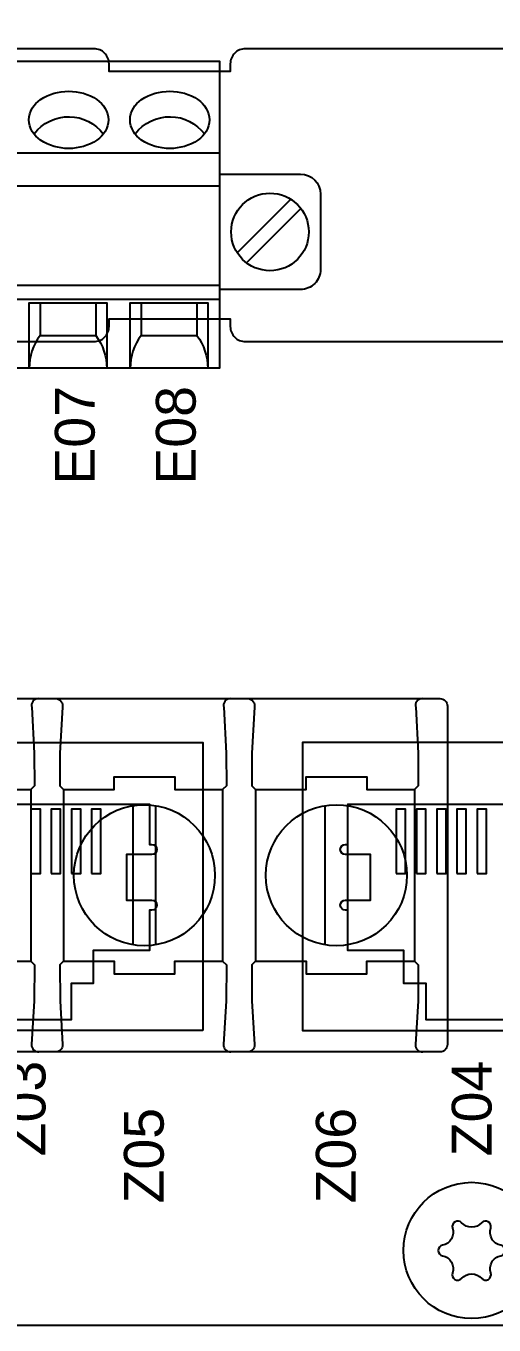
# Model space of a CAD drawing. Extents: x 0.3 to 23.7, y 0.2 to 17.8.
# Drawn here: x 19.421 to 20.347, y 1.569 to 4.142 of the extents above; entities that cross this region are included whole.
import ezdxf

# ---------------------------------------------------------------- set-up
doc = ezdxf.new("R2010")
doc.units = 0
doc.header["$MEASUREMENT"] = 0
for name, color, linetype in [('4_01__0-__EMPTY', 7, 'CONTINUOUS'), ('4_02__B-___3__DI___4__DO__', 7, 'CONTINUOUS'), ('4_03__1-___4__DI___4__DO_E', 7, 'CONTINUOUS'), ('4_04__C-___4__DI___4__DO_F', 7, 'CONTINUOUS'), ('4_05__D-___4__DI___3__DO_E', 7, 'CONTINUOUS'), ('4_06__2-___8__DO__ELECTROM', 7, 'CONTINUOUS'), ('4_07__3-___8__DI', 7, 'CONTINUOUS'), ('4_08__4-___14__DI', 7, 'CONTINUOUS'), ('4_09__6-___4__AI___4__AO__', 7, 'CONTINUOUS'), ('5_01__81__3-PHASE_1_AMP_AC', 7, 'CONTINUOUS'), ('5_02__85__3-PHASE_5_AMP_AC', 7, 'CONTINUOUS'), ('5_03__82__3-PHASE_1_AMP_AC', 7, 'CONTINUOUS'), ('5_04__86__3-PHASE_5_AMP_AC', 7, 'CONTINUOUS'), ('5_05__L1__3-PHASE_1-NEUTRA', 7, 'CONTINUOUS'), ('6_00_____DWG', 7, 'CONTINUOUS')]:
    doc.layers.add(name, color=color, linetype=linetype)
doc.styles.add('ARIAL', font='arial.ttf')

msp = doc.modelspace()

# ---------------------------------------------------------------- linework, layer by layer
at = {"layer": '4_01__0-__EMPTY'}
for points in [[(20.7505, 4.0971), (19.8552, 4.0971, 0.414214), (19.8253, 4.0672), (19.8253, 4.0521), (19.5853, 4.0521), (19.5853, 4.0672, 0.414214), (19.5555, 4.0971), (18.5902, 4.0971, 0.414214)], [(18.5902, 3.5171), (19.5555, 3.5171, 0.414214), (19.5853, 3.547), (19.5853, 3.5621), (19.8253, 3.5621), (19.8253, 3.547, 0.414214), (19.8552, 3.5171), (20.7505, 3.5171, 0.414214)]]:
    msp.add_lwpolyline(points, format="xyb", dxfattribs=at)
at = {"layer": '4_02__B-___3__DI___4__DO__'}
msp.add_lwpolyline([(18.2039, 4.0728), (19.8039, 4.0728), (19.8039, 3.4641), (18.2039, 3.4641)], close=True, dxfattribs=at)
for points in [[(19.4268, 3.9563, -0.244062), (19.4498, 3.9964, -0.154167), (19.5055, 4.0129, -0.154167), (19.5612, 3.9964, -0.236767), (19.5843, 3.9563, -0.24406), (19.5612, 3.9163, -0.154167), (19.5055, 3.8997, -0.154167), (19.4498, 3.9163, -0.244061)], [(19.6268, 3.9563, -0.244062), (19.6498, 3.9964, -0.154167), (19.7055, 4.0129, -0.154167), (19.7612, 3.9964, -0.236767), (19.7843, 3.9563, -0.24406), (19.7612, 3.9163, -0.154167), (19.7055, 3.8997, -0.154167), (19.6498, 3.9163, -0.244061)]]:
    msp.add_lwpolyline(points, format="xyb", close=True, dxfattribs=at)
for points in [[(19.4369, 3.9283, -0.001746), (19.437, 3.9284, -0.240907), (19.5071, 3.9626, -0.231198), (19.574, 3.9284, -0.005828), (19.5743, 3.9285)], [(19.6369, 3.9283, -0.001746), (19.637, 3.9284, -0.240907), (19.7071, 3.9626, -0.231198), (19.774, 3.9284, -0.005828), (19.7743, 3.9285)], [(19.8039, 3.8486), (19.9646, 3.8486, -0.414169), (20.0039, 3.8093), (20.0039, 3.6597, -0.414258), (19.9646, 3.6203), (19.8039, 3.6203)], [(19.4488, 3.5941), (19.4488, 3.529, 0.162853), (19.4272, 3.4641, 1.944453)], [(19.5591, 3.5941), (19.5591, 3.529, -0.162853), (19.5807, 3.4641, -1.944453)], [(19.6488, 3.5941), (19.6488, 3.529, 0.162853), (19.6272, 3.4641, 1.944453)], [(19.7591, 3.5941), (19.7591, 3.529, -0.162853), (19.7807, 3.4641, -1.944453)]]:
    msp.add_lwpolyline(points, format="xyb", dxfattribs=at)
for points in [[(18.2039, 3.8912), (19.8039, 3.8912)], [(18.2039, 3.8257), (19.8039, 3.8257)], [(19.8391, 3.6931), (19.945, 3.799)], [(19.8574, 3.6731), (19.965, 3.7807)], [(18.2039, 3.6286), (19.8039, 3.6286)], [(18.2039, 3.6008), (19.8039, 3.6008)], [(19.4272, 3.4641), (19.4272, 3.5941), (19.5807, 3.5941), (19.5807, 3.4641)], [(19.6272, 3.4641), (19.6272, 3.5941), (19.7807, 3.5941), (19.7807, 3.4641)], [(19.4488, 3.529), (19.5591, 3.529)], [(19.6488, 3.529), (19.7591, 3.529)]]:
    msp.add_lwpolyline(points, dxfattribs=at)
msp.add_circle((19.9039, 3.7342), 0.0768, dxfattribs=at)
at = {"layer": '4_03__1-___4__DI___4__DO_E'}
msp.add_lwpolyline([(18.2039, 4.0728), (19.8039, 4.0728), (19.8039, 3.4641), (18.2039, 3.4641)], close=True, dxfattribs=at)
for points in [[(19.4268, 3.9563, -0.244062), (19.4498, 3.9964, -0.154167), (19.5055, 4.0129, -0.154167), (19.5612, 3.9964, -0.236767), (19.5843, 3.9563, -0.24406), (19.5612, 3.9163, -0.154167), (19.5055, 3.8997, -0.154167), (19.4498, 3.9163, -0.244061)], [(19.6268, 3.9563, -0.244062), (19.6498, 3.9964, -0.154167), (19.7055, 4.0129, -0.154167), (19.7612, 3.9964, -0.236767), (19.7843, 3.9563, -0.24406), (19.7612, 3.9163, -0.154167), (19.7055, 3.8997, -0.154167), (19.6498, 3.9163, -0.244061)]]:
    msp.add_lwpolyline(points, format="xyb", close=True, dxfattribs=at)
for points in [[(19.4369, 3.9283, -0.001746), (19.437, 3.9284, -0.240907), (19.5071, 3.9626, -0.231198), (19.574, 3.9284, -0.005828), (19.5743, 3.9285)], [(19.6369, 3.9283, -0.001746), (19.637, 3.9284, -0.240907), (19.7071, 3.9626, -0.231198), (19.774, 3.9284, -0.005828), (19.7743, 3.9285)], [(19.8039, 3.8486), (19.9646, 3.8486, -0.414169), (20.0039, 3.8093), (20.0039, 3.6597, -0.414258), (19.9646, 3.6203), (19.8039, 3.6203)], [(19.4488, 3.5941), (19.4488, 3.529, 0.162853), (19.4272, 3.4641, 1.944453)], [(19.5591, 3.5941), (19.5591, 3.529, -0.162853), (19.5807, 3.4641, -1.944453)], [(19.6488, 3.5941), (19.6488, 3.529, 0.162853), (19.6272, 3.4641, 1.944453)], [(19.7591, 3.5941), (19.7591, 3.529, -0.162853), (19.7807, 3.4641, -1.944453)]]:
    msp.add_lwpolyline(points, format="xyb", dxfattribs=at)
for points in [[(18.2039, 3.8912), (19.8039, 3.8912)], [(18.2039, 3.8257), (19.8039, 3.8257)], [(19.8391, 3.6931), (19.945, 3.799)], [(19.8574, 3.6731), (19.965, 3.7807)], [(18.2039, 3.6286), (19.8039, 3.6286)], [(18.2039, 3.6008), (19.8039, 3.6008)], [(19.4272, 3.4641), (19.4272, 3.5941), (19.5807, 3.5941), (19.5807, 3.4641)], [(19.6272, 3.4641), (19.6272, 3.5941), (19.7807, 3.5941), (19.7807, 3.4641)], [(19.4488, 3.529), (19.5591, 3.529)], [(19.6488, 3.529), (19.7591, 3.529)]]:
    msp.add_lwpolyline(points, dxfattribs=at)
msp.add_circle((19.9039, 3.7342), 0.0768, dxfattribs=at)
at = {"layer": '4_04__C-___4__DI___4__DO_F'}
msp.add_lwpolyline([(18.2039, 4.0728), (19.8039, 4.0728), (19.8039, 3.4641), (18.2039, 3.4641)], close=True, dxfattribs=at)
for points in [[(19.4268, 3.9563, -0.244062), (19.4498, 3.9964, -0.154167), (19.5055, 4.0129, -0.154167), (19.5612, 3.9964, -0.236767), (19.5843, 3.9563, -0.24406), (19.5612, 3.9163, -0.154167), (19.5055, 3.8997, -0.154167), (19.4498, 3.9163, -0.244061)], [(19.6268, 3.9563, -0.244062), (19.6498, 3.9964, -0.154167), (19.7055, 4.0129, -0.154167), (19.7612, 3.9964, -0.236767), (19.7843, 3.9563, -0.24406), (19.7612, 3.9163, -0.154167), (19.7055, 3.8997, -0.154167), (19.6498, 3.9163, -0.244061)]]:
    msp.add_lwpolyline(points, format="xyb", close=True, dxfattribs=at)
for points in [[(19.4369, 3.9283, -0.001746), (19.437, 3.9284, -0.240907), (19.5071, 3.9626, -0.231198), (19.574, 3.9284, -0.005828), (19.5743, 3.9285)], [(19.6369, 3.9283, -0.001746), (19.637, 3.9284, -0.240907), (19.7071, 3.9626, -0.231198), (19.774, 3.9284, -0.005828), (19.7743, 3.9285)], [(19.8039, 3.8486), (19.9646, 3.8486, -0.414169), (20.0039, 3.8093), (20.0039, 3.6597, -0.414258), (19.9646, 3.6203), (19.8039, 3.6203)], [(19.4488, 3.5941), (19.4488, 3.529, 0.162853), (19.4272, 3.4641, 1.944453)], [(19.5591, 3.5941), (19.5591, 3.529, -0.162853), (19.5807, 3.4641, -1.944453)], [(19.6488, 3.5941), (19.6488, 3.529, 0.162853), (19.6272, 3.4641, 1.944453)], [(19.7591, 3.5941), (19.7591, 3.529, -0.162853), (19.7807, 3.4641, -1.944453)]]:
    msp.add_lwpolyline(points, format="xyb", dxfattribs=at)
for points in [[(18.2039, 3.8912), (19.8039, 3.8912)], [(18.2039, 3.8257), (19.8039, 3.8257)], [(19.8391, 3.6931), (19.945, 3.799)], [(19.8574, 3.6731), (19.965, 3.7807)], [(18.2039, 3.6286), (19.8039, 3.6286)], [(18.2039, 3.6008), (19.8039, 3.6008)], [(19.4272, 3.4641), (19.4272, 3.5941), (19.5807, 3.5941), (19.5807, 3.4641)], [(19.6272, 3.4641), (19.6272, 3.5941), (19.7807, 3.5941), (19.7807, 3.4641)], [(19.4488, 3.529), (19.5591, 3.529)], [(19.6488, 3.529), (19.7591, 3.529)]]:
    msp.add_lwpolyline(points, dxfattribs=at)
msp.add_circle((19.9039, 3.7342), 0.0768, dxfattribs=at)
at = {"layer": '4_05__D-___4__DI___3__DO_E'}
msp.add_lwpolyline([(18.2039, 4.0728), (19.8039, 4.0728), (19.8039, 3.4641), (18.2039, 3.4641)], close=True, dxfattribs=at)
for points in [[(19.4268, 3.9563, -0.244062), (19.4498, 3.9964, -0.154167), (19.5055, 4.0129, -0.154167), (19.5612, 3.9964, -0.236767), (19.5843, 3.9563, -0.24406), (19.5612, 3.9163, -0.154167), (19.5055, 3.8997, -0.154167), (19.4498, 3.9163, -0.244061)], [(19.6268, 3.9563, -0.244062), (19.6498, 3.9964, -0.154167), (19.7055, 4.0129, -0.154167), (19.7612, 3.9964, -0.236767), (19.7843, 3.9563, -0.24406), (19.7612, 3.9163, -0.154167), (19.7055, 3.8997, -0.154167), (19.6498, 3.9163, -0.244061)]]:
    msp.add_lwpolyline(points, format="xyb", close=True, dxfattribs=at)
for points in [[(19.4369, 3.9283, -0.001746), (19.437, 3.9284, -0.240907), (19.5071, 3.9626, -0.231198), (19.574, 3.9284, -0.005828), (19.5743, 3.9285)], [(19.6369, 3.9283, -0.001746), (19.637, 3.9284, -0.240907), (19.7071, 3.9626, -0.231198), (19.774, 3.9284, -0.005828), (19.7743, 3.9285)], [(19.8039, 3.8486), (19.9646, 3.8486, -0.414169), (20.0039, 3.8093), (20.0039, 3.6597, -0.414258), (19.9646, 3.6203), (19.8039, 3.6203)], [(19.4488, 3.5941), (19.4488, 3.529, 0.162853), (19.4272, 3.4641, 1.944453)], [(19.5591, 3.5941), (19.5591, 3.529, -0.162853), (19.5807, 3.4641, -1.944453)], [(19.6488, 3.5941), (19.6488, 3.529, 0.162853), (19.6272, 3.4641, 1.944453)], [(19.7591, 3.5941), (19.7591, 3.529, -0.162853), (19.7807, 3.4641, -1.944453)]]:
    msp.add_lwpolyline(points, format="xyb", dxfattribs=at)
for points in [[(18.2039, 3.8912), (19.8039, 3.8912)], [(18.2039, 3.8257), (19.8039, 3.8257)], [(19.8391, 3.6931), (19.945, 3.799)], [(19.8574, 3.6731), (19.965, 3.7807)], [(18.2039, 3.6286), (19.8039, 3.6286)], [(18.2039, 3.6008), (19.8039, 3.6008)], [(19.4272, 3.4641), (19.4272, 3.5941), (19.5807, 3.5941), (19.5807, 3.4641)], [(19.6272, 3.4641), (19.6272, 3.5941), (19.7807, 3.5941), (19.7807, 3.4641)], [(19.4488, 3.529), (19.5591, 3.529)], [(19.6488, 3.529), (19.7591, 3.529)]]:
    msp.add_lwpolyline(points, dxfattribs=at)
msp.add_circle((19.9039, 3.7342), 0.0768, dxfattribs=at)
at = {"layer": '4_06__2-___8__DO__ELECTROM'}
msp.add_lwpolyline([(18.2039, 4.0728), (19.8039, 4.0728), (19.8039, 3.4641), (18.2039, 3.4641)], close=True, dxfattribs=at)
for points in [[(19.4268, 3.9563, -0.244062), (19.4498, 3.9964, -0.154167), (19.5055, 4.0129, -0.154167), (19.5612, 3.9964, -0.236767), (19.5843, 3.9563, -0.24406), (19.5612, 3.9163, -0.154167), (19.5055, 3.8997, -0.154167), (19.4498, 3.9163, -0.244061)], [(19.6268, 3.9563, -0.244062), (19.6498, 3.9964, -0.154167), (19.7055, 4.0129, -0.154167), (19.7612, 3.9964, -0.236767), (19.7843, 3.9563, -0.24406), (19.7612, 3.9163, -0.154167), (19.7055, 3.8997, -0.154167), (19.6498, 3.9163, -0.244061)]]:
    msp.add_lwpolyline(points, format="xyb", close=True, dxfattribs=at)
for points in [[(19.4369, 3.9283, -0.001746), (19.437, 3.9284, -0.240907), (19.5071, 3.9626, -0.231198), (19.574, 3.9284, -0.005828), (19.5743, 3.9285)], [(19.6369, 3.9283, -0.001746), (19.637, 3.9284, -0.240907), (19.7071, 3.9626, -0.231198), (19.774, 3.9284, -0.005828), (19.7743, 3.9285)], [(19.8039, 3.8486), (19.9646, 3.8486, -0.414169), (20.0039, 3.8093), (20.0039, 3.6597, -0.414258), (19.9646, 3.6203), (19.8039, 3.6203)], [(19.4488, 3.5941), (19.4488, 3.529, 0.162853), (19.4272, 3.4641, 1.944453)], [(19.5591, 3.5941), (19.5591, 3.529, -0.162853), (19.5807, 3.4641, -1.944453)], [(19.6488, 3.5941), (19.6488, 3.529, 0.162853), (19.6272, 3.4641, 1.944453)], [(19.7591, 3.5941), (19.7591, 3.529, -0.162853), (19.7807, 3.4641, -1.944453)]]:
    msp.add_lwpolyline(points, format="xyb", dxfattribs=at)
for points in [[(18.2039, 3.8912), (19.8039, 3.8912)], [(18.2039, 3.8257), (19.8039, 3.8257)], [(19.8391, 3.6931), (19.945, 3.799)], [(19.8574, 3.6731), (19.965, 3.7807)], [(18.2039, 3.6286), (19.8039, 3.6286)], [(18.2039, 3.6008), (19.8039, 3.6008)], [(19.4272, 3.4641), (19.4272, 3.5941), (19.5807, 3.5941), (19.5807, 3.4641)], [(19.6272, 3.4641), (19.6272, 3.5941), (19.7807, 3.5941), (19.7807, 3.4641)], [(19.4488, 3.529), (19.5591, 3.529)], [(19.6488, 3.529), (19.7591, 3.529)]]:
    msp.add_lwpolyline(points, dxfattribs=at)
msp.add_circle((19.9039, 3.7342), 0.0768, dxfattribs=at)
at = {"layer": '4_07__3-___8__DI'}
msp.add_lwpolyline([(18.2039, 4.0728), (19.8039, 4.0728), (19.8039, 3.4641), (18.2039, 3.4641)], close=True, dxfattribs=at)
for points in [[(19.4268, 3.9563, -0.244062), (19.4498, 3.9964, -0.154167), (19.5055, 4.0129, -0.154167), (19.5612, 3.9964, -0.236767), (19.5843, 3.9563, -0.24406), (19.5612, 3.9163, -0.154167), (19.5055, 3.8997, -0.154167), (19.4498, 3.9163, -0.244061)], [(19.6268, 3.9563, -0.244062), (19.6498, 3.9964, -0.154167), (19.7055, 4.0129, -0.154167), (19.7612, 3.9964, -0.236767), (19.7843, 3.9563, -0.24406), (19.7612, 3.9163, -0.154167), (19.7055, 3.8997, -0.154167), (19.6498, 3.9163, -0.244061)]]:
    msp.add_lwpolyline(points, format="xyb", close=True, dxfattribs=at)
for points in [[(19.4369, 3.9283, -0.001746), (19.437, 3.9284, -0.240907), (19.5071, 3.9626, -0.231198), (19.574, 3.9284, -0.005828), (19.5743, 3.9285)], [(19.6369, 3.9283, -0.001746), (19.637, 3.9284, -0.240907), (19.7071, 3.9626, -0.231198), (19.774, 3.9284, -0.005828), (19.7743, 3.9285)], [(19.8039, 3.8486), (19.9646, 3.8486, -0.414169), (20.0039, 3.8093), (20.0039, 3.6597, -0.414258), (19.9646, 3.6203), (19.8039, 3.6203)], [(19.4488, 3.5941), (19.4488, 3.529, 0.162853), (19.4272, 3.4641, 1.944453)], [(19.5591, 3.5941), (19.5591, 3.529, -0.162853), (19.5807, 3.4641, -1.944453)], [(19.6488, 3.5941), (19.6488, 3.529, 0.162853), (19.6272, 3.4641, 1.944453)], [(19.7591, 3.5941), (19.7591, 3.529, -0.162853), (19.7807, 3.4641, -1.944453)]]:
    msp.add_lwpolyline(points, format="xyb", dxfattribs=at)
for points in [[(18.2039, 3.8912), (19.8039, 3.8912)], [(18.2039, 3.8257), (19.8039, 3.8257)], [(19.8391, 3.6931), (19.945, 3.799)], [(19.8574, 3.6731), (19.965, 3.7807)], [(18.2039, 3.6286), (19.8039, 3.6286)], [(18.2039, 3.6008), (19.8039, 3.6008)], [(19.4272, 3.4641), (19.4272, 3.5941), (19.5807, 3.5941), (19.5807, 3.4641)], [(19.6272, 3.4641), (19.6272, 3.5941), (19.7807, 3.5941), (19.7807, 3.4641)], [(19.4488, 3.529), (19.5591, 3.529)], [(19.6488, 3.529), (19.7591, 3.529)]]:
    msp.add_lwpolyline(points, dxfattribs=at)
msp.add_circle((19.9039, 3.7342), 0.0768, dxfattribs=at)
at = {"layer": '4_08__4-___14__DI'}
msp.add_lwpolyline([(18.2039, 4.0728), (19.8039, 4.0728), (19.8039, 3.4641), (18.2039, 3.4641)], close=True, dxfattribs=at)
for points in [[(19.4268, 3.9563, -0.244062), (19.4498, 3.9964, -0.154167), (19.5055, 4.0129, -0.154167), (19.5612, 3.9964, -0.236767), (19.5843, 3.9563, -0.24406), (19.5612, 3.9163, -0.154167), (19.5055, 3.8997, -0.154167), (19.4498, 3.9163, -0.244061)], [(19.6268, 3.9563, -0.244062), (19.6498, 3.9964, -0.154167), (19.7055, 4.0129, -0.154167), (19.7612, 3.9964, -0.236767), (19.7843, 3.9563, -0.24406), (19.7612, 3.9163, -0.154167), (19.7055, 3.8997, -0.154167), (19.6498, 3.9163, -0.244061)]]:
    msp.add_lwpolyline(points, format="xyb", close=True, dxfattribs=at)
for points in [[(19.4369, 3.9283, -0.001746), (19.437, 3.9284, -0.240907), (19.5071, 3.9626, -0.231198), (19.574, 3.9284, -0.005828), (19.5743, 3.9285)], [(19.6369, 3.9283, -0.001746), (19.637, 3.9284, -0.240907), (19.7071, 3.9626, -0.231198), (19.774, 3.9284, -0.005828), (19.7743, 3.9285)], [(19.8039, 3.8486), (19.9646, 3.8486, -0.414169), (20.0039, 3.8093), (20.0039, 3.6597, -0.414258), (19.9646, 3.6203), (19.8039, 3.6203)], [(19.4488, 3.5941), (19.4488, 3.529, 0.162853), (19.4272, 3.4641, 1.944453)], [(19.5591, 3.5941), (19.5591, 3.529, -0.162853), (19.5807, 3.4641, -1.944453)], [(19.6488, 3.5941), (19.6488, 3.529, 0.162853), (19.6272, 3.4641, 1.944453)], [(19.7591, 3.5941), (19.7591, 3.529, -0.162853), (19.7807, 3.4641, -1.944453)]]:
    msp.add_lwpolyline(points, format="xyb", dxfattribs=at)
for points in [[(18.2039, 3.8912), (19.8039, 3.8912)], [(18.2039, 3.8257), (19.8039, 3.8257)], [(19.8391, 3.6931), (19.945, 3.799)], [(19.8574, 3.6731), (19.965, 3.7807)], [(18.2039, 3.6286), (19.8039, 3.6286)], [(18.2039, 3.6008), (19.8039, 3.6008)], [(19.4272, 3.4641), (19.4272, 3.5941), (19.5807, 3.5941), (19.5807, 3.4641)], [(19.6272, 3.4641), (19.6272, 3.5941), (19.7807, 3.5941), (19.7807, 3.4641)], [(19.4488, 3.529), (19.5591, 3.529)], [(19.6488, 3.529), (19.7591, 3.529)]]:
    msp.add_lwpolyline(points, dxfattribs=at)
msp.add_circle((19.9039, 3.7342), 0.0768, dxfattribs=at)
at = {"layer": '4_09__6-___4__AI___4__AO__'}
msp.add_lwpolyline([(18.2039, 4.0728), (19.8039, 4.0728), (19.8039, 3.4641), (18.2039, 3.4641)], close=True, dxfattribs=at)
for points in [[(19.4268, 3.9563, -0.244062), (19.4498, 3.9964, -0.154167), (19.5055, 4.0129, -0.154167), (19.5612, 3.9964, -0.236767), (19.5843, 3.9563, -0.24406), (19.5612, 3.9163, -0.154167), (19.5055, 3.8997, -0.154167), (19.4498, 3.9163, -0.244061)], [(19.6268, 3.9563, -0.244062), (19.6498, 3.9964, -0.154167), (19.7055, 4.0129, -0.154167), (19.7612, 3.9964, -0.236767), (19.7843, 3.9563, -0.24406), (19.7612, 3.9163, -0.154167), (19.7055, 3.8997, -0.154167), (19.6498, 3.9163, -0.244061)]]:
    msp.add_lwpolyline(points, format="xyb", close=True, dxfattribs=at)
for points in [[(19.4369, 3.9283, -0.001746), (19.437, 3.9284, -0.240907), (19.5071, 3.9626, -0.231198), (19.574, 3.9284, -0.005828), (19.5743, 3.9285)], [(19.6369, 3.9283, -0.001746), (19.637, 3.9284, -0.240907), (19.7071, 3.9626, -0.231198), (19.774, 3.9284, -0.005828), (19.7743, 3.9285)], [(19.8039, 3.8486), (19.9646, 3.8486, -0.414169), (20.0039, 3.8093), (20.0039, 3.6597, -0.414258), (19.9646, 3.6203), (19.8039, 3.6203)], [(19.4488, 3.5941), (19.4488, 3.529, 0.162853), (19.4272, 3.4641, 1.944453)], [(19.5591, 3.5941), (19.5591, 3.529, -0.162853), (19.5807, 3.4641, -1.944453)], [(19.6488, 3.5941), (19.6488, 3.529, 0.162853), (19.6272, 3.4641, 1.944453)], [(19.7591, 3.5941), (19.7591, 3.529, -0.162853), (19.7807, 3.4641, -1.944453)]]:
    msp.add_lwpolyline(points, format="xyb", dxfattribs=at)
for points in [[(18.2039, 3.8912), (19.8039, 3.8912)], [(18.2039, 3.8257), (19.8039, 3.8257)], [(19.8391, 3.6931), (19.945, 3.799)], [(19.8574, 3.6731), (19.965, 3.7807)], [(18.2039, 3.6286), (19.8039, 3.6286)], [(18.2039, 3.6008), (19.8039, 3.6008)], [(19.4272, 3.4641), (19.4272, 3.5941), (19.5807, 3.5941), (19.5807, 3.4641)], [(19.6272, 3.4641), (19.6272, 3.5941), (19.7807, 3.5941), (19.7807, 3.4641)], [(19.4488, 3.529), (19.5591, 3.529)], [(19.6488, 3.529), (19.7591, 3.529)]]:
    msp.add_lwpolyline(points, dxfattribs=at)
msp.add_circle((19.9039, 3.7342), 0.0768, dxfattribs=at)
at = {"layer": '5_01__81__3-PHASE_1_AMP_AC'}
msp.add_lwpolyline([(17.9252, 2.8098), (20.2402, 2.8098, -0.414186), (20.2552, 2.7948), (20.2552, 2.1247, -0.414214), (20.2402, 2.1097), (17.9252, 2.1097, -0.414485), (17.9102, 2.1247), (17.9102, 2.7948, -0.413969)], format="xyb", close=True, dxfattribs=at)
for points in [[(19.4452, 2.8097, 0.49765), (19.4323, 2.7926), (19.4372, 2.7017), (19.4375, 2.6371), (19.4302, 2.6298), (19.4302, 2.2898), (19.4375, 2.2824), (19.437, 2.2113), (19.4319, 2.1243, 0.428696), (19.4463, 2.1098, -6.093453)], [(19.4801, 2.8097, -0.49765), (19.493, 2.7926), (19.4881, 2.7017), (19.4878, 2.6371), (19.4952, 2.6298), (19.4952, 2.2898), (19.4878, 2.2824), (19.4883, 2.2113), (19.4934, 2.1243, -0.428696), (19.479, 2.1098, 6.093453)], [(19.8252, 2.8097, 0.49765), (19.8123, 2.7926), (19.8172, 2.7017), (19.8175, 2.6371), (19.8102, 2.6298), (19.8102, 2.2898), (19.8175, 2.2824), (19.817, 2.2113), (19.8119, 2.1243, 0.428696), (19.8263, 2.1098, -6.093453)], [(19.8601, 2.8097, -0.49765), (19.873, 2.7926), (19.8681, 2.7017), (19.8678, 2.6371), (19.8752, 2.6298), (19.8752, 2.2898), (19.8678, 2.2824), (19.8683, 2.2113), (19.8734, 2.1243, -0.428696), (19.8591, 2.1098, 6.093453)], [(20.2052, 2.8097, 0.49765), (20.1923, 2.7926), (20.1972, 2.7017), (20.1975, 2.6371), (20.1902, 2.6298), (20.1902, 2.2898), (20.1975, 2.2824), (20.197, 2.2113), (20.1919, 2.1243, 0.428696), (20.2063, 2.1098, -6.093453)]]:
    msp.add_lwpolyline(points, format="xyb", dxfattribs=at)
for points in [[(19.1154, 2.6298), (19.2154, 2.6298), (19.2154, 2.6548), (19.3354, 2.6548), (19.3354, 2.6298), (19.4302, 2.6296)], [(19.4954, 2.6298), (19.5954, 2.6298), (19.5954, 2.6548), (19.7154, 2.6548), (19.7154, 2.6298), (19.8102, 2.6296)], [(19.8754, 2.6298), (19.9754, 2.6298), (19.9754, 2.6548), (20.0954, 2.6548), (20.0954, 2.6298), (20.1902, 2.6296)], [(19.6332, 2.3219), (19.6332, 2.5976)], [(19.6772, 2.5977), (19.6772, 2.3218)], [(20.0132, 2.3219), (20.0132, 2.5976)], [(20.0572, 2.5977), (20.0572, 2.3218)], [(19.1154, 2.2898), (19.2154, 2.2898), (19.2154, 2.2648), (19.3354, 2.2648), (19.3354, 2.2898), (19.4302, 2.2899)], [(19.4954, 2.2898), (19.5954, 2.2898), (19.5954, 2.2648), (19.7154, 2.2648), (19.7154, 2.2898), (19.8102, 2.2899)], [(19.8754, 2.2898), (19.9754, 2.2898), (19.9754, 2.2648), (20.0954, 2.2648), (20.0954, 2.2898), (20.1902, 2.2899)]]:
    msp.add_lwpolyline(points, dxfattribs=at)
for centre in [(19.6554, 2.4598), (20.0354, 2.4598)]:
    msp.add_circle(centre, 0.1396, dxfattribs=at)
at = {"layer": '5_02__85__3-PHASE_5_AMP_AC'}
msp.add_lwpolyline([(17.9252, 2.8098), (20.2402, 2.8098, -0.414186), (20.2552, 2.7948), (20.2552, 2.1247, -0.414214), (20.2402, 2.1097), (17.9252, 2.1097, -0.414485), (17.9102, 2.1247), (17.9102, 2.7948, -0.413969)], format="xyb", close=True, dxfattribs=at)
for points in [[(19.4452, 2.8097, 0.49765), (19.4323, 2.7926), (19.4372, 2.7017), (19.4375, 2.6371), (19.4302, 2.6298), (19.4302, 2.2898), (19.4375, 2.2824), (19.437, 2.2113), (19.4319, 2.1243, 0.428696), (19.4463, 2.1098, -6.093453)], [(19.4801, 2.8097, -0.49765), (19.493, 2.7926), (19.4881, 2.7017), (19.4878, 2.6371), (19.4952, 2.6298), (19.4952, 2.2898), (19.4878, 2.2824), (19.4883, 2.2113), (19.4934, 2.1243, -0.428696), (19.479, 2.1098, 6.093453)], [(19.8252, 2.8097, 0.49765), (19.8123, 2.7926), (19.8172, 2.7017), (19.8175, 2.6371), (19.8102, 2.6298), (19.8102, 2.2898), (19.8175, 2.2824), (19.817, 2.2113), (19.8119, 2.1243, 0.428696), (19.8263, 2.1098, -6.093453)], [(19.8601, 2.8097, -0.49765), (19.873, 2.7926), (19.8681, 2.7017), (19.8678, 2.6371), (19.8752, 2.6298), (19.8752, 2.2898), (19.8678, 2.2824), (19.8683, 2.2113), (19.8734, 2.1243, -0.428696), (19.8591, 2.1098, 6.093453)], [(20.2052, 2.8097, 0.49765), (20.1923, 2.7926), (20.1972, 2.7017), (20.1975, 2.6371), (20.1902, 2.6298), (20.1902, 2.2898), (20.1975, 2.2824), (20.197, 2.2113), (20.1919, 2.1243, 0.428696), (20.2063, 2.1098, -6.093453)]]:
    msp.add_lwpolyline(points, format="xyb", dxfattribs=at)
for points in [[(19.1154, 2.6298), (19.2154, 2.6298), (19.2154, 2.6548), (19.3354, 2.6548), (19.3354, 2.6298), (19.4302, 2.6296)], [(19.4954, 2.6298), (19.5954, 2.6298), (19.5954, 2.6548), (19.7154, 2.6548), (19.7154, 2.6298), (19.8102, 2.6296)], [(19.8754, 2.6298), (19.9754, 2.6298), (19.9754, 2.6548), (20.0954, 2.6548), (20.0954, 2.6298), (20.1902, 2.6296)], [(19.6332, 2.3219), (19.6332, 2.5976)], [(19.6772, 2.5977), (19.6772, 2.3218)], [(20.0132, 2.3219), (20.0132, 2.5976)], [(20.0572, 2.5977), (20.0572, 2.3218)], [(19.1154, 2.2898), (19.2154, 2.2898), (19.2154, 2.2648), (19.3354, 2.2648), (19.3354, 2.2898), (19.4302, 2.2899)], [(19.4954, 2.2898), (19.5954, 2.2898), (19.5954, 2.2648), (19.7154, 2.2648), (19.7154, 2.2898), (19.8102, 2.2899)], [(19.8754, 2.2898), (19.9754, 2.2898), (19.9754, 2.2648), (20.0954, 2.2648), (20.0954, 2.2898), (20.1902, 2.2899)]]:
    msp.add_lwpolyline(points, dxfattribs=at)
for centre in [(19.6554, 2.4598), (20.0354, 2.4598)]:
    msp.add_circle(centre, 0.1396, dxfattribs=at)
at = {"layer": '5_03__82__3-PHASE_1_AMP_AC'}
msp.add_lwpolyline([(17.9252, 2.8098), (20.2402, 2.8098, -0.414186), (20.2552, 2.7948), (20.2552, 2.1247, -0.414214), (20.2402, 2.1097), (17.9252, 2.1097, -0.414485), (17.9102, 2.1247), (17.9102, 2.7948, -0.413969)], format="xyb", close=True, dxfattribs=at)
for points in [[(19.4452, 2.8097, 0.49765), (19.4323, 2.7926), (19.4372, 2.7017), (19.4375, 2.6371), (19.4302, 2.6298), (19.4302, 2.2898), (19.4375, 2.2824), (19.437, 2.2113), (19.4319, 2.1243, 0.428696), (19.4463, 2.1098, -6.093453)], [(19.4801, 2.8097, -0.49765), (19.493, 2.7926), (19.4881, 2.7017), (19.4878, 2.6371), (19.4952, 2.6298), (19.4952, 2.2898), (19.4878, 2.2824), (19.4883, 2.2113), (19.4934, 2.1243, -0.428696), (19.479, 2.1098, 6.093453)], [(19.8252, 2.8097, 0.49765), (19.8123, 2.7926), (19.8172, 2.7017), (19.8175, 2.6371), (19.8102, 2.6298), (19.8102, 2.2898), (19.8175, 2.2824), (19.817, 2.2113), (19.8119, 2.1243, 0.428696), (19.8263, 2.1098, -6.093453)], [(19.8601, 2.8097, -0.49765), (19.873, 2.7926), (19.8681, 2.7017), (19.8678, 2.6371), (19.8752, 2.6298), (19.8752, 2.2898), (19.8678, 2.2824), (19.8683, 2.2113), (19.8734, 2.1243, -0.428696), (19.8591, 2.1098, 6.093453)], [(20.2052, 2.8097, 0.49765), (20.1923, 2.7926), (20.1972, 2.7017), (20.1975, 2.6371), (20.1902, 2.6298), (20.1902, 2.2898), (20.1975, 2.2824), (20.197, 2.2113), (20.1919, 2.1243, 0.428696), (20.2063, 2.1098, -6.093453)]]:
    msp.add_lwpolyline(points, format="xyb", dxfattribs=at)
for points in [[(19.1154, 2.6298), (19.2154, 2.6298), (19.2154, 2.6548), (19.3354, 2.6548), (19.3354, 2.6298), (19.4302, 2.6296)], [(19.4954, 2.6298), (19.5954, 2.6298), (19.5954, 2.6548), (19.7154, 2.6548), (19.7154, 2.6298), (19.8102, 2.6296)], [(19.8754, 2.6298), (19.9754, 2.6298), (19.9754, 2.6548), (20.0954, 2.6548), (20.0954, 2.6298), (20.1902, 2.6296)], [(19.6332, 2.3219), (19.6332, 2.5976)], [(19.6772, 2.5977), (19.6772, 2.3218)], [(20.0132, 2.3219), (20.0132, 2.5976)], [(20.0572, 2.5977), (20.0572, 2.3218)], [(19.1154, 2.2898), (19.2154, 2.2898), (19.2154, 2.2648), (19.3354, 2.2648), (19.3354, 2.2898), (19.4302, 2.2899)], [(19.4954, 2.2898), (19.5954, 2.2898), (19.5954, 2.2648), (19.7154, 2.2648), (19.7154, 2.2898), (19.8102, 2.2899)], [(19.8754, 2.2898), (19.9754, 2.2898), (19.9754, 2.2648), (20.0954, 2.2648), (20.0954, 2.2898), (20.1902, 2.2899)]]:
    msp.add_lwpolyline(points, dxfattribs=at)
for centre in [(19.6554, 2.4598), (20.0354, 2.4598)]:
    msp.add_circle(centre, 0.1396, dxfattribs=at)
at = {"layer": '5_04__86__3-PHASE_5_AMP_AC'}
msp.add_lwpolyline([(17.9252, 2.8098), (20.2402, 2.8098, -0.414186), (20.2552, 2.7948), (20.2552, 2.1247, -0.414214), (20.2402, 2.1097), (17.9252, 2.1097, -0.414485), (17.9102, 2.1247), (17.9102, 2.7948, -0.413969)], format="xyb", close=True, dxfattribs=at)
for points in [[(19.4452, 2.8097, 0.49765), (19.4323, 2.7926), (19.4372, 2.7017), (19.4375, 2.6371), (19.4302, 2.6298), (19.4302, 2.2898), (19.4375, 2.2824), (19.437, 2.2113), (19.4319, 2.1243, 0.428696), (19.4463, 2.1098, -6.093453)], [(19.4801, 2.8097, -0.49765), (19.493, 2.7926), (19.4881, 2.7017), (19.4878, 2.6371), (19.4952, 2.6298), (19.4952, 2.2898), (19.4878, 2.2824), (19.4883, 2.2113), (19.4934, 2.1243, -0.428696), (19.479, 2.1098, 6.093453)], [(19.8252, 2.8097, 0.49765), (19.8123, 2.7926), (19.8172, 2.7017), (19.8175, 2.6371), (19.8102, 2.6298), (19.8102, 2.2898), (19.8175, 2.2824), (19.817, 2.2113), (19.8119, 2.1243, 0.428696), (19.8263, 2.1098, -6.093453)], [(19.8601, 2.8097, -0.49765), (19.873, 2.7926), (19.8681, 2.7017), (19.8678, 2.6371), (19.8752, 2.6298), (19.8752, 2.2898), (19.8678, 2.2824), (19.8683, 2.2113), (19.8734, 2.1243, -0.428696), (19.8591, 2.1098, 6.093453)], [(20.2052, 2.8097, 0.49765), (20.1923, 2.7926), (20.1972, 2.7017), (20.1975, 2.6371), (20.1902, 2.6298), (20.1902, 2.2898), (20.1975, 2.2824), (20.197, 2.2113), (20.1919, 2.1243, 0.428696), (20.2063, 2.1098, -6.093453)]]:
    msp.add_lwpolyline(points, format="xyb", dxfattribs=at)
for points in [[(19.1154, 2.6298), (19.2154, 2.6298), (19.2154, 2.6548), (19.3354, 2.6548), (19.3354, 2.6298), (19.4302, 2.6296)], [(19.4954, 2.6298), (19.5954, 2.6298), (19.5954, 2.6548), (19.7154, 2.6548), (19.7154, 2.6298), (19.8102, 2.6296)], [(19.8754, 2.6298), (19.9754, 2.6298), (19.9754, 2.6548), (20.0954, 2.6548), (20.0954, 2.6298), (20.1902, 2.6296)], [(19.6332, 2.3219), (19.6332, 2.5976)], [(19.6772, 2.5977), (19.6772, 2.3218)], [(20.0132, 2.3219), (20.0132, 2.5976)], [(20.0572, 2.5977), (20.0572, 2.3218)], [(19.1154, 2.2898), (19.2154, 2.2898), (19.2154, 2.2648), (19.3354, 2.2648), (19.3354, 2.2898), (19.4302, 2.2899)], [(19.4954, 2.2898), (19.5954, 2.2898), (19.5954, 2.2648), (19.7154, 2.2648), (19.7154, 2.2898), (19.8102, 2.2899)], [(19.8754, 2.2898), (19.9754, 2.2898), (19.9754, 2.2648), (20.0954, 2.2648), (20.0954, 2.2898), (20.1902, 2.2899)]]:
    msp.add_lwpolyline(points, dxfattribs=at)
for centre in [(19.6554, 2.4598), (20.0354, 2.4598)]:
    msp.add_circle(centre, 0.1396, dxfattribs=at)
at = {"layer": '5_05__L1__3-PHASE_1-NEUTRA'}
for points in [[(19.7707, 2.1525), (17.9695, 2.1525), (17.9695, 2.7226), (19.7707, 2.7226)], [(20.6381, 2.1525), (20.6381, 2.7226), (19.9681, 2.7226), (19.9681, 2.1525)], [(19.4308, 2.4632), (19.4493, 2.4632), (19.4493, 2.5907), (19.4308, 2.5907)], [(19.4708, 2.4632), (19.4893, 2.4632), (19.4893, 2.5907), (19.4708, 2.5907)], [(19.5108, 2.4632), (19.5293, 2.4632), (19.5293, 2.5907), (19.5108, 2.5907)], [(19.5508, 2.4632), (19.5693, 2.4632), (19.5693, 2.5907), (19.5508, 2.5907)], [(20.1539, 2.4632), (20.1724, 2.4632), (20.1724, 2.5907), (20.1539, 2.5907)], [(20.1939, 2.4632), (20.2124, 2.4632), (20.2124, 2.5907), (20.1939, 2.5907)], [(20.2339, 2.4632), (20.2524, 2.4632), (20.2524, 2.5907), (20.2339, 2.5907)], [(20.2739, 2.4632), (20.2924, 2.4632), (20.2924, 2.5907), (20.2739, 2.5907)], [(20.3139, 2.4632), (20.3324, 2.4632), (20.3324, 2.5907), (20.3139, 2.5907)]]:
    msp.add_lwpolyline(points, close=True, dxfattribs=at)
for points in [[(19.1751, 2.6007), (19.6651, 2.6007), (19.6651, 2.6007), (19.6651, 2.5207), (19.6701, 2.5207, -1), (19.6701, 2.5007), (19.6201, 2.5007), (19.6201, 2.4107), (19.6701, 2.4107, -1), (19.6701, 2.3907), (19.6651, 2.3907), (19.6651, 2.3107), (19.5541, 2.3107), (19.5541, 2.2457), (19.5101, 2.2457), (19.5101, 2.1734), (19.3301, 2.1734)], [(20.3931, 2.1734), (20.2131, 2.1734), (20.2131, 2.1734), (20.2131, 2.2457), (20.1691, 2.2457), (20.1691, 2.3107), (20.0581, 2.3107), (20.0581, 2.3907), (20.0531, 2.3907, -1), (20.0531, 2.4107), (20.1031, 2.4107), (20.1031, 2.5007), (20.0531, 2.5007, -1), (20.0531, 2.5207), (20.0581, 2.5207), (20.0581, 2.6007), (20.5481, 2.6007)]]:
    msp.add_lwpolyline(points, format="xyb", dxfattribs=at)
at = {"layer": '6_00_____DWG'}
for points in [[(17.9705, 1.5688), (22.6358, 1.5688, 0.414214), (22.7146, 1.6476), (22.7146, 1.7361, -0.414214), (22.8327, 1.8543), (22.9213, 1.8543, 0.414214), (23, 1.933), (23, 8.4881, 0.414214), (22.9213, 8.5669), (22.8327, 8.5669, -0.414214), (22.7146, 8.685), (22.7146, 8.7735, 0.414214), (22.6358, 8.8523), (17.9705, 8.8523, 0.414214), (17.8917, 8.7735), (17.8917, 8.685, -0.414214), (17.7736, 8.5669), (17.685, 8.5669, 0.414214), (17.6063, 8.4881), (17.6063, 1.933, 0.414214), (17.685, 1.8543), (17.7736, 1.8543, -0.414214), (17.8917, 1.7361), (17.8917, 1.6476, 0.414214)], [(20.3431, 1.6933, -0.214133), (20.3607, 1.7061, 0.812603), (20.3607, 1.7267, -0.213359), (20.3431, 1.7395, -0.215316), (20.3408, 1.7611, 0.812603), (20.3229, 1.7714, -0.213211), (20.3031, 1.7626, -0.214133), (20.2833, 1.7714, 0.812603), (20.2654, 1.7611, -0.215316), (20.2631, 1.7395, -0.213359), (20.2455, 1.7267, 0.812603), (20.2455, 1.7061, -0.214133), (20.2631, 1.6933, -0.213673), (20.2653, 1.6717, 0.812603), (20.2832, 1.6613, -0.214133), (20.3031, 1.6702, -0.214133), (20.323, 1.6613, 0.812603), (20.3409, 1.6717, -0.213673)]]:
    msp.add_lwpolyline(points, format="xyb", close=True, dxfattribs=at)
msp.add_circle((20.3031, 1.7165), 0.135, dxfattribs=at)

# ---------------------------------------------------------------- texts
at = {"layer": '4_01__0-__EMPTY', "style": 'ARIAL'}
for s, p in [('E07', (19.5568, 3.2335)), ('E08', (19.7568, 3.2335))]:
    msp.add_text(s, height=0.07867, rotation=90, dxfattribs=at).set_placement(p)
at = {"layer": '4_02__B-___3__DI___4__DO__', "style": 'ARIAL'}
for s, p in [('E07', (19.5568, 3.2335)), ('E08', (19.7568, 3.2335))]:
    msp.add_text(s, height=0.07867, rotation=90, dxfattribs=at).set_placement(p)
at = {"layer": '4_03__1-___4__DI___4__DO_E', "style": 'ARIAL'}
for s, p in [('E07', (19.5568, 3.2335)), ('E08', (19.7568, 3.2335))]:
    msp.add_text(s, height=0.07867, rotation=90, dxfattribs=at).set_placement(p)
at = {"layer": '4_04__C-___4__DI___4__DO_F', "style": 'ARIAL'}
for s, p in [('E07', (19.5568, 3.2335)), ('E08', (19.7568, 3.2335))]:
    msp.add_text(s, height=0.07867, rotation=90, dxfattribs=at).set_placement(p)
at = {"layer": '4_05__D-___4__DI___3__DO_E', "style": 'ARIAL'}
for s, p in [('E07', (19.5568, 3.2335)), ('E08', (19.7568, 3.2335))]:
    msp.add_text(s, height=0.07867, rotation=90, dxfattribs=at).set_placement(p)
at = {"layer": '4_06__2-___8__DO__ELECTROM', "style": 'ARIAL'}
for s, p in [('E07', (19.5568, 3.2335)), ('E08', (19.7568, 3.2335))]:
    msp.add_text(s, height=0.07867, rotation=90, dxfattribs=at).set_placement(p)
at = {"layer": '4_07__3-___8__DI', "style": 'ARIAL'}
for s, p in [('E07', (19.5568, 3.2335)), ('E08', (19.7568, 3.2335))]:
    msp.add_text(s, height=0.07867, rotation=90, dxfattribs=at).set_placement(p)
at = {"layer": '4_08__4-___14__DI', "style": 'ARIAL'}
for s, p in [('E07', (19.5568, 3.2335)), ('E08', (19.7568, 3.2335))]:
    msp.add_text(s, height=0.07867, rotation=90, dxfattribs=at).set_placement(p)
at = {"layer": '4_09__6-___4__AI___4__AO__', "style": 'ARIAL'}
for s, p in [('E07', (19.5568, 3.2335)), ('E08', (19.7568, 3.2335))]:
    msp.add_text(s, height=0.07867, rotation=90, dxfattribs=at).set_placement(p)
at = {"layer": '5_01__81__3-PHASE_1_AMP_AC', "style": 'ARIAL'}
for s, p in [('Z05', (19.6935, 1.8096)), ('Z06', (20.0735, 1.8096))]:
    msp.add_text(s, height=0.07867, rotation=90, dxfattribs=at).set_placement(p)
at = {"layer": '5_02__85__3-PHASE_5_AMP_AC', "style": 'ARIAL'}
for s, p in [('Z05', (19.6935, 1.8096)), ('Z06', (20.0735, 1.8096))]:
    msp.add_text(s, height=0.07867, rotation=90, dxfattribs=at).set_placement(p)
at = {"layer": '5_03__82__3-PHASE_1_AMP_AC', "style": 'ARIAL'}
for s, p in [('Z05', (19.6935, 1.8096)), ('Z06', (20.0735, 1.8096))]:
    msp.add_text(s, height=0.07867, rotation=90, dxfattribs=at).set_placement(p)
at = {"layer": '5_04__86__3-PHASE_5_AMP_AC', "style": 'ARIAL'}
for s, p in [('Z05', (19.6935, 1.8096)), ('Z06', (20.0735, 1.8096))]:
    msp.add_text(s, height=0.07867, rotation=90, dxfattribs=at).set_placement(p)
at = {"layer": '5_05__L1__3-PHASE_1-NEUTRA', "style": 'ARIAL'}
for s, p in [('Z03', (19.4594, 1.903)), ('Z04', (20.3425, 1.903))]:
    msp.add_text(s, height=0.07867, rotation=90, dxfattribs=at).set_placement(p)

doc.saveas('drawing.dxf')
